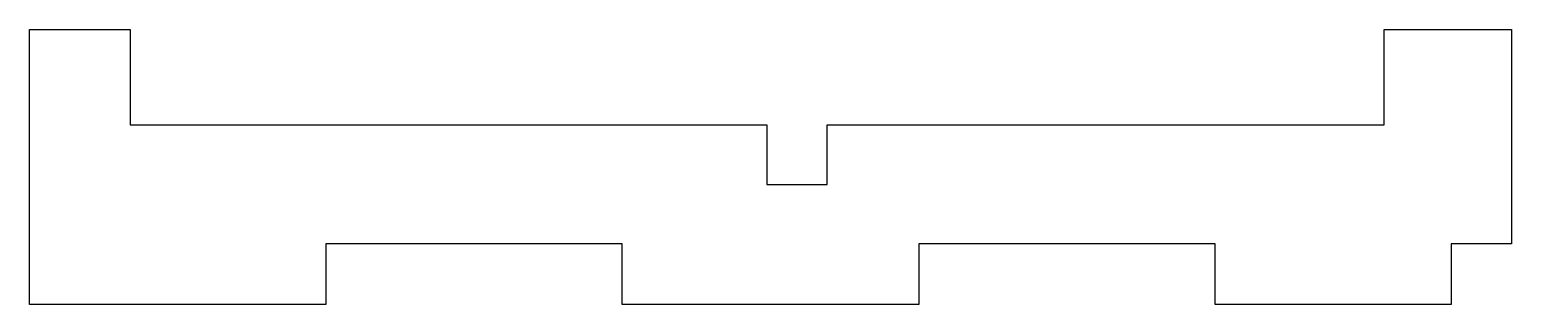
# Model space of a CAD drawing. Header units: millimetres. Extents: x 3 to 81, y -34.3 to -19.9.
import ezdxf

# ---------------------------------------------------------------- set-up
doc = ezdxf.new("R2010")
doc.units = ezdxf.units.MM
doc.layers.get('0').update_dxf_attribs({"linetype": 'CONTINUOUS'})

msp = doc.modelspace()

# ---------------------------------------------------------------- linework, layer by layer
msp.add_lwpolyline([(44.94, -28.039), (44.94, -24.903), (74.256, -24.903), (74.256, -19.903), (80.96, -19.903), (80.96, -31.175), (77.785, -31.175), (77.785, -34.35), (65.36, -34.35), (65.36, -31.175), (49.76, -31.175), (49.76, -34.35), (34.16, -34.35), (34.16, -31.175), (18.56, -31.175), (18.56, -34.35), (2.96, -34.35), (2.96, -19.903), (8.256, -19.903), (8.256, -24.903), (41.765, -24.903), (41.765, -28.039)], close=True)

doc.saveas('drawing.dxf')
